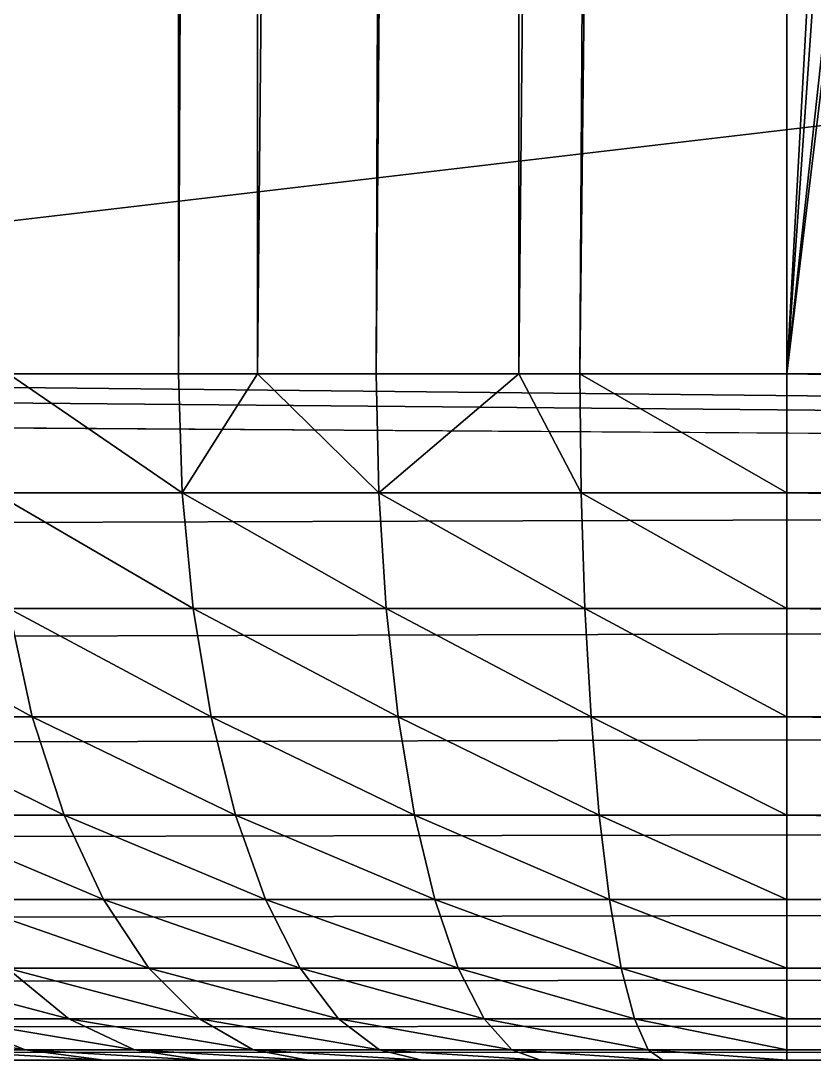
# Model space of a CAD drawing. Header units: metres. Extents: x 0 to 119, y 0 to 68.
# Drawn here: x 87.888 to 90.201, y 0 to 3.028 of the extents above; entities that cross this region are included whole.
import ezdxf

# ---------------------------------------------------------------- set-up
doc = ezdxf.new("R2010")
doc.units = ezdxf.units.M

msp = doc.modelspace()

# ---------------------------------------------------------------- linework, layer by layer
for points in [[(87.852493, 2, 0.54796), (87.85672, 56.07597, 0.556845), (88.365707, 55.989216, 0.318272)], [(87.852493, 2, 0.54796), (88.365707, 55.989216, 0.318272), (88.348076, 2, 0.324918)], [(88.348076, 2, 0.324918), (88.365707, 55.989216, 0.318272), (88.579384, 55.966709, 0.256376)], [(88.348076, 2, 0.324918), (88.579384, 55.966709, 0.256376), (88.578621, 2, 0.253078)], [(88.578621, 2, 0.253078), (88.579384, 55.966709, 0.256376), (89.102585, 55.911606, 0.104837)], [(88.578621, 2, 0.253078), (89.102585, 55.911606, 0.104837), (88.924522, 2, 0.14529)], [(88.924522, 2, 0.14529), (89.102585, 55.911606, 0.104837), (89.340523, 55.900291, 0.073729)], [(88.924522, 2, 0.14529), (89.340523, 55.900291, 0.073729), (89.340309, 2, 0.069095)], [(89.340309, 2, 0.069095), (89.340523, 55.900291, 0.073729), (89.846924, 55.876217, 0.007521)], [(89.340309, 2, 0.069095), (89.846924, 55.876217, 0.007521), (89.51841, 2, 0.036456)], [(89.51841, 2, 0.036456), (89.846924, 55.876217, 0.007521), (90.121101, 55.873478)], [(93.896515, 55.881092), (95.997047, 55.881767), (90.121101, 2)], [(90.121101, 2), (95.997047, 55.881767), (96.645309, 55.874252)], [(90.121101, 2), (93.073784, 55.873478), (93.896515, 55.881092)], [(89.51841, 2, 0.036456), (90.121101, 55.873478), (90.121101, 2)], [(90.121101, 2), (96.645309, 55.874252), (112.121101, 2)], [(90.121101, 55.873478), (93.073784, 55.873478), (90.121101, 2)], [(93.421104, 2, 40), (93.421104, 3.1, 40), (84.071098, 2, 40)], [(84.071098, 2, 40), (93.421104, 3.1, 40), (84.071098, 3.1, 40)], [(117.121101, 1.652704, 39.969616), (63.396095, 2, 40), (2.121098, 1.652704, 39.969616)], [(117.121101, 1.652704, 39.969616), (78.371101, 2, 40), (63.396095, 2, 40)], [(84.071098, 2, 40), (78.371101, 2, 40), (117.121101, 1.652704, 39.969616)], [(117.121101, 1.652704, 39.969616), (93.421104, 2, 40), (84.071098, 2, 40)], [(87.811607, 1.652704, 0.599623), (87.852493, 2, 0.54796), (88.358849, 1.652704, 0.353329)], [(87.852493, 2, 0.54796), (88.348076, 2, 0.324918), (88.358849, 1.652704, 0.353329)], [(88.358849, 1.652704, 0.353329), (88.348076, 2, 0.324918), (88.578621, 2, 0.253078)], [(88.358849, 1.652704, 0.353329), (88.578621, 2, 0.253078), (88.931793, 1.652704, 0.174792)], [(88.924522, 2, 0.14529), (88.931793, 1.652704, 0.174792), (88.578621, 2, 0.253078)], [(89.340309, 2, 0.069095), (88.931793, 1.652704, 0.174792), (88.924522, 2, 0.14529)], [(89.340309, 2, 0.069095), (89.522079, 1.652704, 0.066618), (88.931793, 1.652704, 0.174792)], [(89.51841, 2, 0.036456), (89.522079, 1.652704, 0.066618), (89.340309, 2, 0.069095)], [(90.121101, 2), (90.121101, 1.652704, 0.030383), (89.51841, 2, 0.036456)], [(89.51841, 2, 0.036456), (90.121101, 1.652704, 0.030383), (89.522079, 1.652704, 0.066618)], [(112.121101, 1.652704, 0.030383), (90.121101, 1.652704, 0.030383), (90.121101, 2)], [(112.121101, 1.652704, 0.030383), (90.121101, 2), (112.121101, 2)], [(2.121098, 1.31596, 39.879387), (117.121101, 1.31596, 39.879387), (117.121101, 1.652704, 39.969616)], [(2.121098, 1.31596, 39.879387), (117.121101, 1.652704, 39.969616), (2.121098, 1.652704, 39.969616)], [(88.358849, 1.652704, 0.353329), (88.390839, 1.31596, 0.437696), (87.811607, 1.652704, 0.599623)], [(87.811607, 1.652704, 0.599623), (88.390839, 1.31596, 0.437696), (87.853539, 1.31596, 0.679519)], [(88.931793, 1.652704, 0.174792), (88.953392, 1.31596, 0.2624), (88.358849, 1.652704, 0.353329)], [(88.358849, 1.652704, 0.353329), (88.953392, 1.31596, 0.2624), (88.390839, 1.31596, 0.437696)], [(89.522079, 1.652704, 0.066618), (89.532959, 1.31596, 0.15619), (88.931793, 1.652704, 0.174792)], [(88.931793, 1.652704, 0.174792), (89.532959, 1.31596, 0.15619), (88.953392, 1.31596, 0.2624)], [(90.121101, 1.652704, 0.030383), (90.121101, 1.31596, 0.120614), (89.522079, 1.652704, 0.066618)], [(89.522079, 1.652704, 0.066618), (90.121101, 1.31596, 0.120614), (89.532959, 1.31596, 0.15619)], [(112.121101, 1.31596, 0.120614), (90.121101, 1.31596, 0.120614), (90.121101, 1.652704, 0.030383)], [(112.121101, 1.31596, 0.120614), (90.121101, 1.652704, 0.030383), (112.121101, 1.652704, 0.030383)], [(2.121098, 1, 39.732052), (117.121101, 1, 39.732052), (117.121101, 1.31596, 39.879387)], [(2.121098, 1, 39.732052), (117.121101, 1.31596, 39.879387), (2.121098, 1.31596, 39.879387)], [(87.853539, 1.31596, 0.679519), (87.922005, 1, 0.809977), (87.349297, 1.31596, 0.984345)], [(87.349297, 1.31596, 0.984345), (87.922005, 1, 0.809977), (87.432991, 1, 1.105597)], [(88.390839, 1.31596, 0.437696), (88.443085, 1, 0.575455), (87.853539, 1.31596, 0.679519)], [(87.853539, 1.31596, 0.679519), (88.443085, 1, 0.575455), (87.922005, 1, 0.809977)], [(88.953392, 1.31596, 0.2624), (88.988647, 1, 0.405453), (88.390839, 1.31596, 0.437696)], [(88.390839, 1.31596, 0.437696), (88.988647, 1, 0.405453), (88.443085, 1, 0.575455)], [(89.532959, 1.31596, 0.15619), (89.550713, 1, 0.302451), (88.953392, 1.31596, 0.2624)], [(88.953392, 1.31596, 0.2624), (89.550713, 1, 0.302451), (88.988647, 1, 0.405453)], [(90.121101, 1.31596, 0.120614), (90.121101, 1, 0.267949), (89.532959, 1.31596, 0.15619)], [(89.532959, 1.31596, 0.15619), (90.121101, 1, 0.267949), (89.550713, 1, 0.302451)], [(112.121101, 1, 0.267949), (90.121101, 1, 0.267949), (90.121101, 1.31596, 0.120614)], [(112.121101, 1, 0.267949), (90.121101, 1.31596, 0.120614), (112.121101, 1.31596, 0.120614)], [(2.121098, 0.714425, 39.532089), (117.121101, 0.714425, 39.532089), (117.121101, 1, 39.732052)], [(2.121098, 0.714425, 39.532089), (117.121101, 1, 39.732052), (2.121098, 1, 39.732052)], [(87.922005, 1, 0.809977), (88.014931, 0.714425, 0.987034), (87.432991, 1, 1.105597)], [(87.432991, 1, 1.105597), (88.014931, 0.714425, 0.987034), (87.546577, 0.714425, 1.270164)], [(88.443085, 1, 0.575455), (88.514, 0.714425, 0.762424), (87.922005, 1, 0.809977)], [(87.922005, 1, 0.809977), (88.514, 0.714425, 0.762424), (88.014931, 0.714425, 0.987034)], [(88.988647, 1, 0.405453), (89.036491, 0.714425, 0.599604), (88.443085, 1, 0.575455)], [(88.443085, 1, 0.575455), (89.036491, 0.714425, 0.599604), (88.514, 0.714425, 0.762424)], [(89.550713, 1, 0.302451), (89.574814, 0.714425, 0.500955), (88.988647, 1, 0.405453)], [(88.988647, 1, 0.405453), (89.574814, 0.714425, 0.500955), (89.036491, 0.714425, 0.599604)], [(90.121101, 1, 0.267949), (90.121101, 0.714425, 0.467911), (89.550713, 1, 0.302451)], [(89.550713, 1, 0.302451), (90.121101, 0.714425, 0.467911), (89.574814, 0.714425, 0.500955)], [(112.121101, 0.714425, 0.467911), (90.121101, 0.714425, 0.467911), (90.121101, 1, 0.267949)], [(112.121101, 0.714425, 0.467911), (90.121101, 1, 0.267949), (112.121101, 1, 0.267949)], [(2.121098, 0.467911, 39.285576), (117.121101, 0.467911, 39.285576), (117.121101, 0.714425, 39.532089)], [(2.121098, 0.467911, 39.285576), (117.121101, 0.714425, 39.532089), (2.121098, 0.714425, 39.532089)], [(88.014931, 0.714425, 0.987034), (88.129494, 0.467911, 1.20531), (87.546577, 0.714425, 1.270164)], [(87.546577, 0.714425, 1.270164), (88.129494, 0.467911, 1.20531), (87.686615, 0.467911, 1.473039)], [(88.514, 0.714425, 0.762424), (88.60141, 0.467911, 0.992917), (88.014931, 0.714425, 0.987034)], [(88.014931, 0.714425, 0.987034), (88.60141, 0.467911, 0.992917), (88.129494, 0.467911, 1.20531)], [(89.036491, 0.714425, 0.599604), (89.09549, 0.467911, 0.838956), (88.514, 0.714425, 0.762424)], [(88.514, 0.714425, 0.762424), (89.09549, 0.467911, 0.838956), (88.60141, 0.467911, 0.992917)], [(89.574814, 0.714425, 0.500955), (89.60453, 0.467911, 0.745671), (89.036491, 0.714425, 0.599604)], [(89.036491, 0.714425, 0.599604), (89.60453, 0.467911, 0.745671), (89.09549, 0.467911, 0.838956)], [(90.121101, 0.714425, 0.467911), (90.121101, 0.467911, 0.714425), (89.574814, 0.714425, 0.500955)], [(89.574814, 0.714425, 0.500955), (90.121101, 0.467911, 0.714425), (89.60453, 0.467911, 0.745671)], [(112.121101, 0.467911, 0.714425), (90.121101, 0.467911, 0.714425), (90.121101, 0.714425, 0.467911)], [(112.121101, 0.467911, 0.714425), (90.121101, 0.714425, 0.467911), (112.121101, 0.714425, 0.467911)], [(2.121098, 0.267949, 38.999996), (117.121101, 0.267949, 38.999996), (117.121101, 0.467911, 39.285576)], [(2.121098, 0.267949, 38.999996), (117.121101, 0.467911, 39.285576), (2.121098, 0.467911, 39.285576)], [(88.129494, 0.467911, 1.20531), (88.262199, 0.267949, 1.458175), (87.686615, 0.467911, 1.473039)], [(87.686615, 0.467911, 1.473039), (88.262199, 0.267949, 1.458175), (87.848839, 0.267949, 1.708064)], [(88.60141, 0.467911, 0.992917), (88.702682, 0.267949, 1.259934), (88.129494, 0.467911, 1.20531)], [(88.129494, 0.467911, 1.20531), (88.702682, 0.267949, 1.259934), (88.262199, 0.267949, 1.458175)], [(89.09549, 0.467911, 0.838956), (89.163841, 0.267949, 1.116233), (88.60141, 0.467911, 0.992917)], [(88.60141, 0.467911, 0.992917), (89.163841, 0.267949, 1.116233), (88.702682, 0.267949, 1.259934)], [(89.60453, 0.467911, 0.745671), (89.638947, 0.267949, 1.029164), (89.09549, 0.467911, 0.838956)], [(89.09549, 0.467911, 0.838956), (89.638947, 0.267949, 1.029164), (89.163841, 0.267949, 1.116233)], [(90.121101, 0.467911, 0.714425), (90.121101, 0.267949, 1), (89.60453, 0.467911, 0.745671)], [(89.60453, 0.467911, 0.745671), (90.121101, 0.267949, 1), (89.638947, 0.267949, 1.029164)], [(112.121101, 0.267949, 1), (90.121101, 0.267949, 1), (90.121101, 0.467911, 0.714425)], [(112.121101, 0.267949, 1), (90.121101, 0.467911, 0.714425), (112.121101, 0.467911, 0.714425)], [(2.121098, 0.120615, 38.68404), (117.121101, 0.120615, 38.68404), (117.121101, 0.267949, 38.999996)], [(2.121098, 0.120615, 38.68404), (117.121101, 0.267949, 38.999996), (2.121098, 0.267949, 38.999996)], [(87.848839, 0.267949, 1.708064), (88.028328, 0.120615, 1.968093), (87.468613, 0.267949, 2.005957)], [(87.468613, 0.267949, 2.005957), (88.028328, 0.120615, 1.968093), (87.678123, 0.120615, 2.242455)], [(88.262199, 0.267949, 1.458175), (88.409035, 0.120615, 1.737943), (87.848839, 0.267949, 1.708064)], [(87.848839, 0.267949, 1.708064), (88.409035, 0.120615, 1.737943), (88.028328, 0.120615, 1.968093)], [(88.702682, 0.267949, 1.259934), (88.81472, 0.120615, 1.555363), (88.262199, 0.267949, 1.458175)], [(88.262199, 0.267949, 1.458175), (88.81472, 0.120615, 1.555363), (88.409035, 0.120615, 1.737943)], [(89.163841, 0.267949, 1.116233), (89.239449, 0.120615, 1.423011), (88.702682, 0.267949, 1.259934)], [(88.702682, 0.267949, 1.259934), (89.239449, 0.120615, 1.423011), (88.81472, 0.120615, 1.555363)], [(89.638947, 0.267949, 1.029164), (89.677032, 0.120615, 1.34282), (89.163841, 0.267949, 1.116233)], [(89.163841, 0.267949, 1.116233), (89.677032, 0.120615, 1.34282), (89.239449, 0.120615, 1.423011)], [(90.121101, 0.267949, 1), (90.121101, 0.120615, 1.315959), (89.638947, 0.267949, 1.029164)], [(89.638947, 0.267949, 1.029164), (90.121101, 0.120615, 1.315959), (89.677032, 0.120615, 1.34282)], [(112.121101, 0.120615, 1.315959), (90.121101, 0.120615, 1.315959), (90.121101, 0.267949, 1)], [(112.121101, 0.120615, 1.315959), (90.121101, 0.267949, 1), (112.121101, 0.267949, 1)], [(2.121098, 0.030384, 38.347298), (117.121101, 0.030384, 38.347298), (117.121101, 0.120615, 38.68404)], [(2.121098, 0.030384, 38.347298), (117.121101, 0.120615, 38.68404), (2.121098, 0.120615, 38.68404)], [(87.678123, 0.120615, 2.242455), (87.901428, 0.030384, 2.494512), (87.363556, 0.120615, 2.557028)], [(87.363556, 0.120615, 2.557028), (87.901428, 0.030384, 2.494512), (87.615608, 0.030384, 2.780331)], [(88.028328, 0.120615, 1.968093), (88.219612, 0.030384, 2.245229), (87.678123, 0.120615, 2.242455)], [(87.678123, 0.120615, 2.242455), (88.219612, 0.030384, 2.245229), (87.901428, 0.030384, 2.494512)], [(88.409035, 0.120615, 1.737943), (88.565529, 0.030384, 2.036115), (88.028328, 0.120615, 1.968093)], [(88.028328, 0.120615, 1.968093), (88.565529, 0.030384, 2.036115), (88.219612, 0.030384, 2.245229)], [(88.81472, 0.120615, 1.555363), (88.934128, 0.030384, 1.870222), (88.409035, 0.120615, 1.737943)], [(88.409035, 0.120615, 1.737943), (88.934128, 0.030384, 1.870222), (88.565529, 0.030384, 2.036115)], [(89.239449, 0.120615, 1.423011), (89.32003, 0.030384, 1.74997), (88.81472, 0.120615, 1.555363)], [(88.81472, 0.120615, 1.555363), (89.32003, 0.030384, 1.74997), (88.934128, 0.030384, 1.870222)], [(89.677032, 0.120615, 1.34282), (89.717628, 0.030384, 1.677109), (89.239449, 0.120615, 1.423011)], [(89.239449, 0.120615, 1.423011), (89.717628, 0.030384, 1.677109), (89.32003, 0.030384, 1.74997)], [(90.121101, 0.120615, 1.315959), (90.121101, 0.030384, 1.652703), (89.677032, 0.120615, 1.34282)], [(89.677032, 0.120615, 1.34282), (90.121101, 0.030384, 1.652703), (89.717628, 0.030384, 1.677109)], [(112.121101, 0.030384, 1.652703), (90.121101, 0.030384, 1.652703), (90.121101, 0.120615, 1.315959)], [(112.121101, 0.030384, 1.652703), (90.121101, 0.120615, 1.315959), (112.121101, 0.120615, 1.315959)], [(2.121098, 0, 38), (117.121101, 0, 38), (117.121101, 0.030384, 38.347298)], [(2.121098, 0, 38), (117.121101, 0.030384, 38.347298), (2.121098, 0.030384, 38.347298)], [(87.901428, 0.030384, 2.494512), (88.131729, 0, 2.754467), (87.615608, 0.030384, 2.780331)], [(87.615608, 0.030384, 2.780331), (88.131729, 0, 2.754467), (87.875565, 0, 3.010631)], [(88.219612, 0.030384, 2.245229), (88.416901, 0, 2.531048), (87.901428, 0.030384, 2.494512)], [(87.901428, 0.030384, 2.494512), (88.416901, 0, 2.531048), (88.131729, 0, 2.754467)], [(88.565529, 0.030384, 2.036115), (88.726929, 0, 2.34363), (88.219612, 0.030384, 2.245229)], [(88.219612, 0.030384, 2.245229), (88.726929, 0, 2.34363), (88.416901, 0, 2.531048)], [(88.934128, 0.030384, 1.870222), (89.057281, 0, 2.19495), (88.565529, 0.030384, 2.036115)], [(88.565529, 0.030384, 2.036115), (89.057281, 0, 2.19495), (88.726929, 0, 2.34363)], [(89.32003, 0.030384, 1.74997), (89.403152, 0, 2.087174), (88.934128, 0.030384, 1.870222)], [(88.934128, 0.030384, 1.870222), (89.403152, 0, 2.087174), (89.057281, 0, 2.19495)], [(89.717628, 0.030384, 1.677109), (89.759483, 0, 2.021873), (89.32003, 0.030384, 1.74997)], [(89.32003, 0.030384, 1.74997), (89.759483, 0, 2.021873), (89.403152, 0, 2.087174)], [(90.121101, 0.030384, 1.652703), (90.121101, 0, 1.999998), (89.717628, 0.030384, 1.677109)], [(89.717628, 0.030384, 1.677109), (90.121101, 0, 1.999998), (89.759483, 0, 2.021873)], [(112.121101, 0, 1.999998), (90.121101, 0, 1.999998), (90.121101, 0.030384, 1.652703)], [(112.121101, 0, 1.999998), (90.121101, 0.030384, 1.652703), (112.121101, 0.030384, 1.652703)], [(2.121098, 0, 38), (39.771099, 0, 27.384632), (117.121101, 0, 38)], [(117.121101, 0, 38), (39.771099, 0, 27.384632), (40.335453, 0, 27.335257)], [(117.121101, 0, 38), (40.335453, 0, 27.335257), (40.882668, 0, 27.188631)], [(40.882668, 0, 27.188631), (41.396099, 0, 26.949213), (117.121101, 0, 38)], [(117.121101, 0, 38), (41.396099, 0, 26.949213), (41.860161, 0, 26.624275)], [(41.860161, 0, 26.624275), (42.260742, 0, 26.22369), (117.121101, 0, 38)], [(117.121101, 0, 38), (42.260742, 0, 26.22369), (42.585682, 0, 25.75963)], [(117.121101, 0, 38), (42.585682, 0, 25.75963), (42.8251, 0, 25.246195)], [(42.8251, 0, 25.246195), (42.971722, 0, 24.698988), (117.121101, 0, 38)], [(117.121101, 0, 38), (42.971722, 0, 24.698988), (43.021099, 0, 24.13463)], [(117.121101, 0, 38), (43.021099, 0, 24.13463), (42.971722, 0, 23.570272)], [(83.947662, 0, 15.362339), (117.121101, 0, 38), (42.971722, 0, 23.570272)], [(84.463509, 0, 15.250123), (117.121101, 0, 38), (83.947662, 0, 15.362339)], [(84.463509, 0, 15.250123), (84.958138, 0, 15.065638), (117.121101, 0, 38)], [(117.121101, 0, 38), (84.958138, 0, 15.065638), (85.421471, 0, 14.812637)], [(117.121101, 0, 38), (85.421471, 0, 14.812637), (85.844086, 0, 14.496272)], [(85.844086, 0, 14.496272), (86.217377, 0, 14.122984), (117.121101, 0, 38)], [(117.121101, 0, 38), (86.217377, 0, 14.122984), (86.533737, 0, 13.700371)], [(117.121101, 0, 38), (86.533737, 0, 13.700371), (86.786736, 0, 13.237035)], [(86.786736, 0, 13.237035), (86.971222, 0, 12.74241), (117.121101, 0, 38)], [(117.121101, 0, 38), (86.971222, 0, 12.74241), (117.121101, 0, 6.999999)], [(86.971222, 0, 12.74241), (87.083435, 0, 12.226563), (117.121101, 0, 6.999999)], [(117.121101, 0, 6.999999), (87.083435, 0, 12.226563), (87.121101, 0, 11.7)], [(117.121101, 0, 6.999999), (87.121101, 0, 11.7), (87.121101, 0, 4.999999)], [(87.121101, 0, 4.999999), (90.121101, 0, 1.999998), (117.121101, 0, 6.999999)], [(87.142975, 0, 4.638389), (90.121101, 0, 1.999998), (87.121101, 0, 4.999999)], [(87.208267, 0, 4.282052), (90.121101, 0, 1.999998), (87.142975, 0, 4.638389)], [(87.208267, 0, 4.282052), (87.464737, 0, 3.605829), (90.121101, 0, 1.999998)], [(87.464737, 0, 3.605829), (87.652145, 0, 3.295805), (90.121101, 0, 1.999998)], [(87.652145, 0, 3.295805), (87.875565, 0, 3.010631), (88.131729, 0, 2.754467)], [(87.652145, 0, 3.295805), (88.131729, 0, 2.754467), (90.121101, 0, 1.999998)], [(90.121101, 0, 1.999998), (88.131729, 0, 2.754467), (88.416901, 0, 2.531048)], [(90.121101, 0, 1.999998), (88.416901, 0, 2.531048), (88.726929, 0, 2.34363)], [(88.726929, 0, 2.34363), (89.057281, 0, 2.19495), (90.121101, 0, 1.999998)], [(90.121101, 0, 1.999998), (89.057281, 0, 2.19495), (89.403152, 0, 2.087174)], [(90.121101, 0, 1.999998), (89.403152, 0, 2.087174), (89.759483, 0, 2.021873)], [(117.121101, 0, 6.999999), (90.121101, 0, 1.999998), (112.121101, 0, 1.999998)]]:
    msp.add_3dface(points)

doc.saveas('drawing.dxf')
